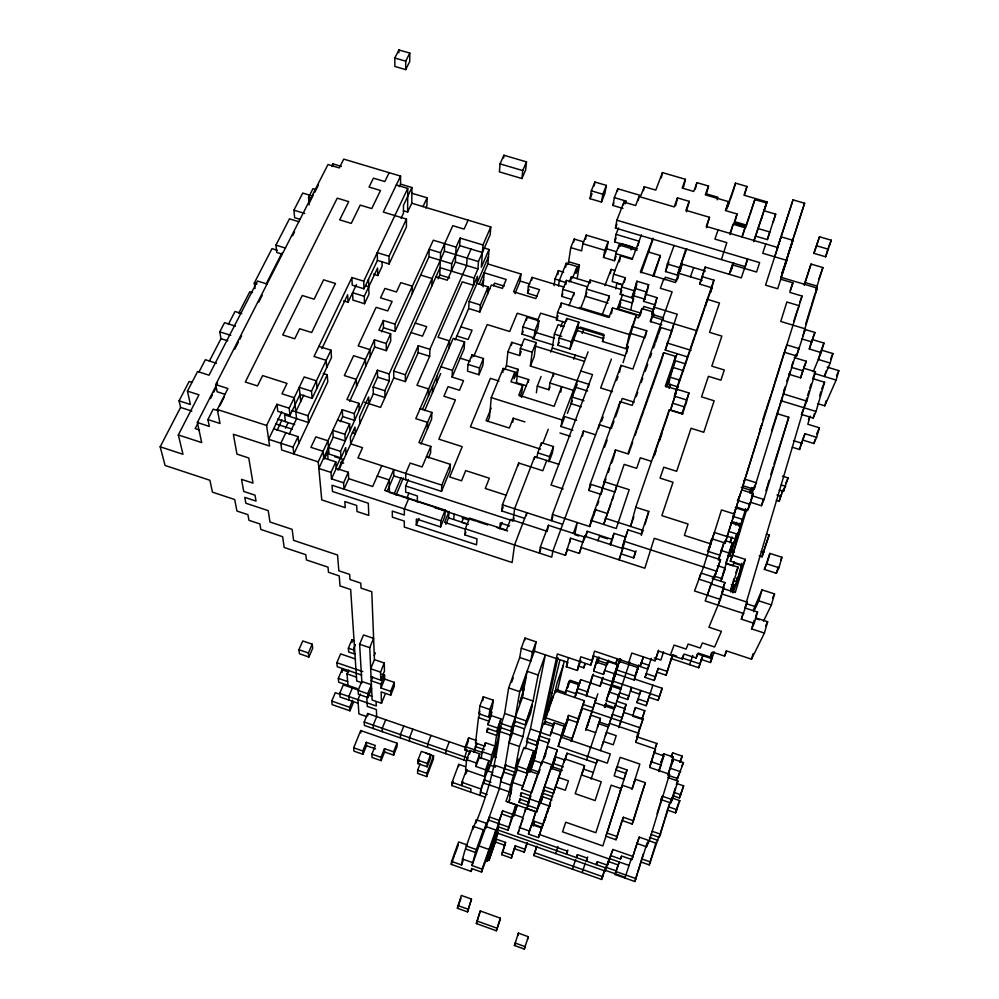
<?xml version="1.0" encoding="UTF-8"?>
<svg xmlns="http://www.w3.org/2000/svg" width="999" height="999" viewBox="0 0 999 999"><rect width="100%" height="100%" fill="white"/><g stroke="black" fill="none" stroke-linecap="round" stroke-linejoin="round"><path stroke-width="1.5" d="M405.706 69.593L405.731 61.164L409.777 53.084L398.888 49.95L394.817 58.017L394.867 66.458L405.706 69.593L409.727 61.538L409.777 53.084M449.138 347.789L449.463 340.859L437.987 337.287L462.262 281.83L473.526 285.277L474.001 278.022L440.059 267.657L393.693 371.066L393.743 377.934L405.357 381.606L405.382 374.75L418.269 345.691L429.87 349.325L429.67 356.281L416.983 385.277L428.633 388.961L428.446 395.679M225.15 394.355L217.083 391.758L215.722 384.59L327.984 164.523L339.31 167.919L343.756 159.116L400.549 176.086L383.291 212.075L406.456 219.081L406.431 226.935L389.086 263.973L377.435 260.402L377.26 252.672L388.998 256.256L389.086 263.973M408.391 479.57L405.669 485.976L405.644 492.12L417.395 495.954L417.282 501.985M405.694 479.745L405.719 473.426L410.152 463.074L422.115 466.945L430.806 446.416L418.918 442.594L431.843 412.425L420.092 408.678M403.421 210.777L407.629 212.05L407.742 188.424L396.278 184.99M407.629 212.05L411.788 203.222L411.913 187.512L400.562 184.116L400.549 176.086M412.262 293.556L412.337 286.189L400.786 282.63L396.478 291.995L384.915 288.436L380.532 297.839L392.132 301.436L387.749 310.939L376.123 307.317L358.166 345.904L369.942 349.613L370.167 356.705M409.465 741.096L409.503 737.724L412.849 729.145M405.357 381.606L418.156 352.672L418.269 345.691M547.39 531.368L510.514 519.38L506.368 530.119L469.605 518.119L465.309 528.858L464.86 534.877L477.035 538.873L476.498 544.792L416.283 525.024L416.383 518.993L440.571 526.923L444.905 516.296L445.217 510.164L384.702 490.422L393.743 469.542L393.806 475.886L387.075 491.446M411.725 193.207L427.097 197.814L426.935 205.532L425.774 208.029M395.092 331.356L395.042 324.138L383.354 320.504L383.479 327.722L395.092 331.356L428.971 256.793L429.145 249.275L440.571 252.759L439.81 274.95L438.074 278.833M420.079 763.898L417.682 770.154L417.594 773.388L426.748 776.585L433.379 759.178L433.541 755.881L425.699 753.146M417.844 763.573L417.932 760.227L421.353 751.36L430.681 754.595L430.532 757.966L427.147 766.82L417.844 763.573L419.305 759.789M427.385 428.971L427.56 422.402L415.784 418.643L477.447 276.236L476.948 283.429L488.124 286.838L487.562 293.931M431.893 285.876L432.092 278.546L420.679 275.05M430.806 446.416L430.606 452.859L428.446 457.954M431.843 412.425L431.63 419.031L420.954 444.018M432.442 392.644L432.642 385.964M436.575 383.042L436.813 376.323M389.21 373.938L377.422 370.217L377.597 377.16L373.139 387L373.339 393.806L384.99 397.515L384.877 390.734L389.298 380.869L389.21 373.938L444.393 251.199L444.667 243.669M427.584 747.389L427.722 744.043L431.031 735.426M426.748 776.585L426.873 773.363L433.541 755.881M427.147 766.82L427.285 763.486L430.681 754.595M393.806 475.886L441.508 491.383L441.795 485.127L450.387 464.348L426.473 456.643M451.348 271.104L451.685 263.724L459.727 245.629L460.114 238.074L482.942 244.98L481.331 267.245L489.035 249.463L483.479 247.777M440.571 526.923L440.846 520.841L445.217 510.164M435.989 276.735L447.315 280.207L455.369 262.063L456.081 247.128L460.114 238.074M506.443 495.317L485.277 488.461L489.36 478.221L465.709 470.591L461.55 480.794L449.712 476.973L462.225 446.653L438.861 439.173L455.419 399.912L443.918 396.266L448.027 386.65L459.49 390.272L463.524 380.681L452.097 377.085L452.435 370.354L464.572 341.945L453.196 338.399L422.402 409.677M450.387 464.348L450.049 470.704L441.508 491.383M445.904 524.375L448.563 517.844L448.888 511.838L438.274 508.379M453.783 518.968L454.083 514.223M464.572 341.945L464.16 348.801L452.097 377.085M455.144 339.972L468.693 308.529L469.13 301.498L488.474 256.755M467.982 364.41L467.544 371.166L478.958 374.75L482.904 365.284L483.454 358.504L471.99 354.92L467.982 364.41L479.483 368.007L478.958 374.75M471.803 357.642L471.99 354.92M474.001 278.022L477.947 268.943L478.459 261.563L490.197 234.578L490.784 226.985L411.788 203.222M445.754 753.696L445.991 750.374L449.263 741.733M468.693 308.529L479.857 311.975L480.382 304.97L488.124 286.838M483.066 286.813L484.115 272.752L506.206 279.483L502.46 288.386L491.371 284.99L479.857 311.975M479.195 284.153L487.912 263.961L489.035 249.463M500.049 163.886L499.4 171.865L521.94 178.534L525.674 169.867L526.498 161.888L503.883 155.232L500.049 163.886L522.739 170.579L521.94 178.534M503.658 157.904L503.883 155.232M485.402 797.264L451.81 785.526L452.085 782.279L458.766 764.36L465.472 766.683M521.99 345.492L511.8 342.332L507.879 351.898L506.443 365.671L517.969 369.28L514.098 378.846L514.872 372.078L503.221 368.431L491.271 397.627L489.46 417.357L487.762 421.541M458.553 766.57L458.766 764.36M472.14 868.655L471.153 871.44L451.261 864.347L451.56 861.388L458.616 841.932L467.145 844.954M502.809 372.515L503.221 368.431M463.986 760.027L467.008 749.5M470.317 751.872L465.01 750.037L465.359 746.628L468.631 737.849L476.61 740.596M466.62 769.417L461.863 782.317L461.526 785.576L462.949 781.717M468.381 740.134L468.631 737.849M466.645 759.665L465.559 769.929L484.64 776.56L487.924 767.494L488.898 760.676L479.27 757.342L479.707 753.858L470.029 750.511L466.645 759.665L476.348 763.036L475.924 766.47L485.576 769.829L484.64 776.56M511.5 345.117L511.8 342.332M514.947 293.694L520.204 281.069L520.979 274.013L487.912 263.961M469.642 754.008L470.029 750.511M517.969 369.28L516.408 382.642L526.386 385.764M507.879 351.898L519.567 355.532L520.379 348.526L524.288 338.886L536.038 342.532L534.215 356.506L530.394 366.071L588.886 384.303L588.374 386.988M522.04 334.203L522.889 326.898L526.873 317.133L538.886 320.829L537.924 328.159L534.003 337.899L522.04 334.203L523.176 331.431M524.6 518.356L501.698 510.926L502.41 504.77L518.706 463.024L542.819 470.741L546.74 460.452M537.225 296.216L527.559 293.256L528.371 286.251L532.042 277.372L563.96 287.075M512.812 422.09L513.261 418.219L524.9 421.903M474.425 752.122L476.498 742.644M479.957 713.673L478.496 717.594L475.512 742.969L484.965 746.241M478.933 713.81L479.845 706.081L483.304 696.79L493.306 700.199L492.245 707.966L488.848 717.195L478.933 713.81L479.92 711.176M451.56 861.388L461.55 864.947C463.474 851.598 469.193 839.135 473.289 826.298L483.404 829.857L482.917 833.041L486.376 823.338L476.361 819.804L473.364 828.121M526.523 320.067L526.873 317.133M470.591 792.095L470.979 788.873L452.085 782.279M531.705 280.195L532.042 277.372M457.392 908.266L461.326 895.429L471.491 899.075L467.532 911.912L457.392 908.266L460.964 898.238M482.829 700.711L483.304 696.79M514.872 372.078L510.951 381.755L522.652 385.427L521.828 392.145L520.167 396.316M528.321 382.242L528.658 379.595L517.182 375.999M530.394 366.071L532.167 352.185L536.038 342.532M534.003 337.899L534.94 330.607L538.886 320.829M518.381 465.571L518.706 463.024M481.243 758.603L482.142 751.748L485.439 742.756L494.967 746.041L491.695 755.044L490.209 765.222M405.669 485.976L513.024 520.891L514.61 508.728L534.715 456.605L558.791 464.298M472.864 829.495L473.289 826.298M485.127 745.079L485.439 742.756M487.899 771.603L493.419 756.343L496.553 735.389L486.863 732.055L487.35 728.408L497.102 731.755L500.986 718.918L491.208 715.571L491.72 711.788L487.849 724.712L497.652 728.084L497.102 731.755M488.848 717.195L489.872 709.515L493.306 700.199M475.924 823.026L476.361 819.804M480.007 795.379L480.881 788.948L487.45 770.841L492.869 772.726M536.376 392.769L537.3 386.113L541.083 376.498M471.153 871.44L471.565 868.506L481.593 872.077L499.088 824.05M481.593 872.077L482.067 869.13L471.978 865.546L476.361 849.562L483.404 829.857M487.212 794.555L480.444 792.182L484.178 779.869L490.971 782.242M554.083 285.664L555.019 278.983L558.391 270.617L563.648 272.203M557.817 274.638L558.391 270.617M467.532 911.912L471.491 899.075M558.503 286.064L559.303 280.544L566.246 263.249L577.097 266.533L575.998 273.489L579.383 264.935L568.631 261.701L570.766 247.602L574.2 239.061L583.703 241.908M534.34 459.165L534.715 456.605M526.398 515.746L526.848 512.687L514.547 544.967L512.15 562.524L404.295 527.06L404.308 521.091L392.37 517.17L392.295 511.101L404.32 515.047L404.345 508.903L408.828 498.301M550.724 352.06L552.322 348.027L554.37 334.116L558.104 324.675L563.911 326.461M565.334 322.527L556.48 319.817L557.554 312.512L561.363 302.959L608.928 317.482L612.549 307.904L636.388 315.16L626.136 348.763L602.472 341.483L603.858 334.365L580.119 327.073M536.938 457.917L537.699 452.834L541.57 442.757L553.446 446.528L552.397 452.897L549.113 461.526M565.634 267.432L566.246 263.249M571.578 299.413L561.788 296.441L562.849 289.373L566.421 280.407L587.487 286.8M560.701 307.355L561.363 302.959M476.411 821.653C488.061 792.569 496.178 762.612 499.775 731.48L501.311 727.247M537.3 386.113L548.926 389.76L549.937 383.029L553.721 373.351L553.309 376.049M541.196 445.317L541.57 442.757M565.784 284.665L566.421 280.407M557.991 345.317L559.103 338.062L566.808 318.469L578.858 322.165L577.609 329.483L570.029 349.038L557.991 345.317L559.09 342.52M573.763 241.908L574.2 239.061M519.468 746.49L509.015 742.881L512.524 733.104L519.742 691.67L534.365 651.173L536.088 641.82L524.987 638.099L521.291 648.201L519.742 657.504L508.641 687.899L504.62 713.498L500.387 727.497L511.026 731.143L514.597 721.216L525.224 724.849L532.23 705.132L530.631 713.261L524.45 728.845L522.952 736.675L519.468 746.49L515.284 768.593L505.207 765.109M486.376 823.338L485.889 826.535L495.866 830.044L494.767 836.288M570.654 281.069L571.303 276.885L590.584 282.717M566.346 321.403L566.808 318.469M485.876 828.321L489.31 816.92L499.263 820.416L495.429 841.982L488.861 860.651L498.289 832.367M573.651 295.617L574.1 292.794L562.849 289.373M577.185 278.659L579.383 264.935M616.096 256.418L614.435 260.727L603.496 257.442L606.83 248.838L608.141 241.671L586.226 235.115L582.804 243.706L581.655 250.874L570.766 247.602M590.047 198.689L591.308 190.834L594.867 182.018L606.343 185.389L604.982 193.269L601.473 202.073L590.047 198.689L592.07 193.669M548.776 461.688L549.6 456.63L553.446 446.528M585.526 239.435L586.226 235.115M594.23 185.964L594.867 182.018M560.801 392.07L561.675 386.7L554.108 406.318L518.743 395.204L522.652 385.427M570.029 349.038L571.228 341.808L578.858 322.165M476.348 923.551L480.269 910.963L500.337 918.168L499.762 920.816L496.353 930.768L476.348 923.551L480.269 910.963M487.987 855.531L489.011 849.475L478.971 845.916M506.043 764.597L501.198 778.171L499.463 788.436L471.978 865.546M524.587 640.471L524.987 638.099M584.44 536.962L548.439 525.287L540.334 547.09L539.323 553.071L540.846 548.988M572.864 430.269L561.051 426.536L562.15 419.98L588.099 351.848M621.366 289.523L590.122 280.07L586.6 289.111L585.377 296.228L607.991 303.109M601.473 202.073L602.822 194.231L606.343 185.389M490.359 851.885L490.871 848.9M498.139 826.76L507.992 830.219L514.597 811.288L515.921 804.794L505.993 801.335L509.34 791.882L510.601 785.114L500.611 781.63L503.996 772.165L510.339 735.114L515.409 721.016M511.026 731.143L511.713 727.135L522.415 697.377L527.097 671.291L538.149 675.024L533.041 700.998L525.224 724.849M589.635 282.929L590.122 280.07M547.652 529.857L548.439 525.287M493.706 842.394L494.23 839.36M595.579 434.802L583.503 430.994L552.459 514.497L551.373 520.641L552.859 516.645M577.135 380.644L575.948 387.375L587.612 391.021M495.317 833.191L502.647 810.851L512.587 814.335L507.992 830.219M603.496 257.442L604.782 250.299L608.141 241.671M622.964 208.429L612.924 205.457L614.348 197.627L617.832 188.774L640.883 195.567L644.28 186.726L655.794 190.11L662.437 172.59L685.401 179.296L683.528 187.175M536.088 641.82L532.43 651.947L530.744 661.201L519.742 657.504M617.357 191.396L617.832 188.774M708.94 548.913L710.826 543.906L684.39 535.402L688.074 524.038L661.862 515.634L673.014 482.255L660.077 478.146L663.786 467.22L676.673 471.303L691.046 428.296L703.783 432.28L714.148 400.786L701.548 396.878L708.416 376.323L720.928 380.169L724.287 369.98L711.812 366.158L721.865 336.089L709.54 332.342L719.492 303.009L707.317 299.338L705.169 306.805L711.738 287.712L699.75 284.116L705.144 267.083L741.308 277.897L747.614 259.041L745.229 266.671L615.421 228.022L616.883 220.205L623.938 202.085L635.626 205.544L639.073 196.553L674.175 206.893L677.497 197.902L689.21 201.348L686.338 211.776M637.449 248.714L614.61 241.883L616.033 234.353L618.506 227.972M517.357 769.155L512.662 782.479L508.941 802.135L509.852 799.537M510.601 785.114L518.656 759.065L515.284 768.593M610.314 273.601L611.113 269.393L615.234 270.642M623.438 204.72L623.938 202.085M517.295 766.183L516.62 769.68L526.51 773.101L533.803 750.886L523.901 747.489L517.295 766.183L527.247 769.63L526.51 773.101M614.435 260.727L615.809 253.609L619.13 244.955L637.037 250.312M625.399 203.646L625.898 201.036L614.348 197.627M618.581 247.827L619.13 244.955M608.541 300.274L609.365 296.029L586.6 289.111M641.445 234.802L632.192 259.328L620.604 255.856L613.598 274.176L612.175 281.556L622.302 284.628M582.492 436.238L583.503 430.994M514.585 848.75L524.188 852.147L524.887 849.212L515.222 845.803L511.363 858.091L501.748 854.694L505.581 842.407L495.954 839.01M619.43 261.813L620.604 255.856M501.748 854.694L505.581 842.407M615.734 288.861L616.845 283.254L622.427 284.94M611.388 313.748L612.549 307.904M538.149 675.024L545.354 654.869L530.432 729.008L526.448 741.845L536.276 745.217L539.485 736.026L549.288 739.385L543.643 759.128M540.334 547.09L565.397 555.282L570.616 538.211L583.241 542.307M638.274 200.499L639.073 196.553M569.692 542.769L570.616 538.211M636.813 284.628L631.892 297.827L620.267 294.305L621.753 286.975L625.249 277.697L613.598 274.176M624.35 282.118L625.249 277.697M631.356 249.65L631.942 246.815L621.041 243.556L619.942 246.416M643.468 190.659L644.28 186.726M527.347 805.169L519.118 802.297L519.792 799.088L529.445 802.459M530.169 799.237L520.454 795.853L521.141 792.582L530.906 795.978L527.672 805.319L537.474 808.74L543.868 790.072L553.646 793.468L555.407 786.812L565.309 790.246L568.456 780.856L558.578 777.447L557.679 780.843M521.828 789.26L528.321 770.679L538.086 774.063L531.643 792.682L521.828 789.26L537.924 743.206M598.463 428.621L599.3 424.675L611.351 428.471L613.96 421.266M638.086 245.717L639.035 241.209L616.033 234.353M601.198 494.43L588.873 490.484L590.234 484.128L620.154 401.623L632.242 405.407L672.115 291.833L660.364 288.286L663.736 279.008M530.806 764.909L529.358 771.69L535.639 753.671M511.363 858.091L515.222 845.803M631.892 297.827L636.937 281.219L648.638 284.752L647.302 290.609M533.241 759.24L531.056 769.355L539.148 772.152M536.276 745.217L543.493 723.201L553.334 726.56L554.208 722.839L564.123 726.223L561.338 737.2L610.289 753.958L607.292 763.174L558.216 746.328L564.123 726.223M496.353 930.768L500.337 918.168M630.706 310.027L636.937 281.219M567.844 850.037L566.495 854.133L567.457 851.136L517.857 833.69L525.849 808.266L535.801 811.75L531.93 824.937M530.169 771.915L534.165 760.451L557.367 653.958L590.734 665.147L593.693 656.468M566.608 549.263L579.27 553.396L584.59 536.163L622.914 548.601L619.055 559.84L624.1 543.856M661.288 177.859L662.437 172.59M619.555 372.252L621.053 365.397L632.879 369.056L646.74 330.806L632.155 326.348M557.879 657.704L544.318 719.455L550.711 701.186L549.862 705.007M583.516 541.083L584.59 536.163M623.076 362.662L628.109 346.191L626.573 353.122M626.136 348.763L629.283 334.49L636.388 315.16M544.492 723.938L559.815 660.401M586.376 534.977L587.187 531.306L612.424 539.485L613.985 533.329L625.337 537M525.124 811.513L525.849 808.266M653.246 238.674L641.196 272.839M548.451 711.263L549.013 708.778M552.459 514.497L589.71 526.548L591.096 520.379L605.968 478.821M542.082 761.363L541.283 764.834L547.614 746.54L557.317 749.874L544.692 786.75L554.52 790.159L560.826 771.578L551.048 768.206L551.898 764.747L542.082 761.363L529.133 798.775L526.948 808.541L528.783 803.221M552.147 699.799L553.009 695.991L546.678 714.073M618.631 408.379L620.154 401.623M554.695 693.418L557.03 683.116L563.286 665.259M640.634 314.235L641.92 308.554L653.521 312.088M645.204 294.068L656.967 297.627L655.232 304.907L643.556 301.361L648.638 284.752M643.056 309.265L643.693 306.443L653.746 309.503M556.056 692.17L556.63 689.66L566.171 692.894M601.485 493.169L604.108 481.668L615.484 449.937L627.884 453.858L663.623 352.709L675.649 356.393L673.751 363.411L677.135 353.708M557.38 690.958L564.21 661.238M648.9 252.135L660.376 255.569L653.933 275.824M614.248 455.207L615.484 449.937M530.432 729.008L550.149 735.751L554.208 722.839M580.756 660.489L577.31 670.491L566.333 666.795L568.468 657.679M675.636 205.794L677.497 197.902M645.416 336.413L646.74 330.806M544.38 820.554L544.93 818.443L538.436 837.574L528.483 834.078L535.801 811.75M663.573 317.844L651.835 314.273L656.967 297.627M653.184 313.499L650.873 321.815M651.385 461.301L640.309 457.792L636.638 468.344L624.163 464.385L603.658 524.438L607.017 514.935M654.17 314.148L653.496 316.958L663.498 320.005M686.75 248.776L677.322 275.1L665.521 271.553L667.344 263.998L674.075 245.492M532.742 824.437L533.491 821.315L532.105 825.361M564.947 694.155L568.98 681.38L578.696 684.665L576.061 694.867M541.87 827.247L533.678 824.387L534.428 821.328L542.657 824.212M507.492 801.747L536.7 811.95L539.06 802.234L551.898 764.747M567.407 687.824L568.98 681.38M615.396 490.796L616.645 485.676M540.684 799.387L539.11 805.831L544.692 786.75M550.249 806.33L540.696 802.996L542.37 797.214M695.292 189.211L696.927 182.655L708.466 186.026L706.43 193.881L717.919 197.24L717.22 199.812M552.472 765.883L553.334 762.462M565.809 757.841L565.184 760.127L555.569 756.817L553.858 763.623L563.361 766.895M557.317 749.874L551.086 768.993M577.31 670.491L580.756 656.78L591.97 660.539L593.456 656.181M677.322 275.1L685.876 249.001M677.26 279.196L678.746 273.289L702.172 280.319M680.157 271.528L682.042 264.123L705.381 271.104M571.603 740.971L572.24 738.623L562.624 735.326L568.493 715.409L578.246 718.731L577.247 722.414L567.544 719.105L558.216 746.328M566.608 722.764L568.493 715.409M605.294 868.543L601.585 879.47L533.816 855.544L536.376 847.277M538.436 837.574L564.872 758.89L584.54 765.646L583.491 769.093L593.294 772.477M574.65 697.439L578.696 684.665M662.175 358.341L663.623 352.709M687.562 356.918L665.234 350.062L677.222 314.223L653.558 307.043M574.974 697.414L580.731 679.67L600.074 686.176L603.034 677.347M578.209 665.933L583.816 667.819L584.865 663.786M672.364 329.47L673.863 323.738M514.423 945.479L515.084 943.019L525.024 946.602L524.313 949.05L514.423 945.479L518.406 933.128L528.321 936.7L527.584 939.185M689.21 201.348L685.926 210.352L709.49 217.295L706.48 227.697M564.26 761.201L564.872 758.89M517.732 935.638L518.406 933.128M566.108 756.693L567.045 753.209L596.328 763.261L597.439 759.789L591.121 779.083M590.734 665.147L594.505 651.136L647.714 669.055L649.025 665.322L641.146 662.687M620.704 553.733L633.678 557.954L635.439 551.773L622.365 547.539L624.063 541.246L627.984 529.832L641.121 534.065L648.788 511.438L635.751 507.267L669.268 409.865L681.905 413.798L688.973 392.982L676.423 389.098L674.437 396.166L686.887 400.037L688.973 392.982M627.984 529.832L622.365 547.539M666.058 387.063L675.237 360.676L685.601 363.861M635.751 507.267L630.544 526.398L633.853 516.795M670.192 384.453L669.143 388.299L670.504 384.365M576.71 692.344L595.991 698.863L594.892 702.609L614.123 709.115L615.322 705.394L625.012 708.678L623.763 712.374L643.081 718.918L640.234 727.859L582.305 708.216L572.24 738.623M577.247 722.414L584.353 700.724L555.269 690.871L545.854 717.806L565.384 724.462M593.394 674.1L586.338 695.604L592.557 675.099L612.137 681.68L617.569 664.735L607.679 661.425L603.496 674.425L593.643 671.116L597.015 658.903M703.046 274.7L705.144 267.083M593.643 671.116L597.802 658.116M597.502 663.174L599.2 657.692M667.332 416.833L669.268 409.865M708.466 186.026L705.306 194.842L728.533 201.636L726.348 209.428L735.514 183.142L746.977 186.476L744.705 194.243M670.554 410.002L675.973 392.957L670.554 410.002L682.829 413.823M733.316 190.921L735.514 183.142M710.464 292.183L713.91 280.17L701.835 276.548M645.092 524.25L648.788 511.438M721.415 259.578L726.822 242.632L714.909 239.098L718.119 229.907M778.945 567.744L781.967 557.292L769.929 553.421L764.347 569.393L776.348 573.264L778.945 567.744L766.87 563.848L764.347 569.393M802.359 439.935L813.873 443.506L816.62 437.362L819.38 427.809L807.829 424.238L810.201 416.108M763.523 621.128L771.39 604.932L774.55 593.918L762.037 589.86L753.221 610.364M817.669 403.646L824.774 405.831L836.113 380.07L838.823 370.641L827.172 367.108M628.746 662.574L631.805 653.046L655.069 660.789L658.541 651.086L682.217 658.953L684.165 654.045L696.116 658.016L698.176 653.059L710.239 657.055L712.412 652.06L724.587 656.093L726.885 651.048L751.498 659.178L764.397 633.066L767.644 621.753L756.318 618.044M587.887 724.013L586.85 727.597L589.31 720.242M589.81 718.768L595.991 698.863M731.268 230.732L733.154 224.251L745.017 227.747L742.682 235.514M728.533 201.636L725.424 210.552L737.1 213.986L734.852 221.716L746.478 225.137M751.498 659.178L753.084 653.671M776.348 573.264L778.059 567.32M813.873 443.506L815.047 439.435M824.774 405.831L826.298 400.537M600.074 686.176L602.684 677.871M603.496 674.425L604.657 670.416L614.585 673.738M607.679 661.425L606.505 665.471L596.678 662.175M753.733 611.775L758.828 600.836L762.037 589.86M825.998 371.128L824.425 376.511L830.157 363.062L832.929 353.571L821.141 350.012L818.331 359.465L830.157 363.062M764.397 633.066L751.61 628.87L754.083 620.404M801.26 414.348L813.186 418.032L814.41 413.848M819.692 395.791L820.891 391.67M751.61 628.87L754.208 623.388L757.517 612.037L744.705 607.867L747.252 602.21L721.515 593.831M813.186 418.032L816.033 411.476L824.562 382.23L812.662 378.596L815.484 371.803L803.521 368.156L806.305 361.251L794.28 357.592M792.357 447.252L799.55 449.488L801.96 441.296M766.87 563.848L769.929 553.421M799.55 449.488L805.032 433.766L816.62 437.362M754.208 623.388L741.345 619.18L747.252 602.21M801.81 413.037L806.805 401.111L815.484 371.803M821.178 352.597L823.988 343.094L812.137 339.51L809.29 348.988L821.178 352.597L813.311 371.616M759.19 555.906L762.025 556.818L764.135 549.687M764.547 548.251L769.155 535.002L766.32 534.103M762.025 556.818L769.155 535.002M776.31 500.412L779.12 501.298L781.168 494.38M779.12 501.298L783.316 489.423M779.183 490.047L783.441 491.396L785.089 485.814M783.441 491.396L788.111 477.947L782.417 476.161M741.345 619.18L743.031 613.523M746.365 602.247L806.917 397.977M807.741 395.204L808.978 391.034M809.802 388.249L811.026 384.116M555.706 853.621L557.954 846.565M616.883 220.205L759.64 262.612L756.543 272.028L732.429 264.847L730.144 272.452L733.316 263.124M672.652 795.629L679.432 797.964L683.641 785.863L676.847 783.528M667.344 810.039L675.561 812.874L678.271 803.82M679.432 797.964L683.641 785.863M675.561 812.874L679.819 800.674L671.578 797.839M724.587 656.093L726.223 650.636M650.811 834.365L659.24 837.299L671.191 799.525M669.18 775.661L677.534 778.521L679.095 773.313M731.256 584.44L735.177 585.714L738.948 574.887M739.36 573.551L741.758 565.584L733.928 563.061M608.104 727.622L609.427 723.326L638.711 733.266L635.814 742.357L655.469 749.05L649.737 767.457L669.555 774.237L668.019 777.634L677.896 781.018L672.29 799.662L662.349 796.253L660.863 799.525L670.729 802.921L673.538 793.618M673.938 792.294L675.137 788.336M677.534 778.521L683.453 762.599L673.626 759.252L670.566 766.096M745.266 559.34L742.794 565.172L730.306 561.138L732.692 555.294L745.266 559.34L735.289 592.482L722.577 588.349L724.949 582.579L712.175 578.433M750.424 502.222L761.425 505.719L762.999 500.462M765.921 490.759L767.269 486.288M767.719 484.802L769.055 480.369M770.828 474.463L773.039 467.12M773.925 464.185L788.76 417.245L776.623 413.499M761.425 505.719L764.01 499.525L788.76 417.245M788.636 374.175L800.611 377.834L803.109 369.53M800.611 377.834L806.305 361.251M809.29 348.988L814.947 332.48L804.532 329.333M753.608 241.608L766.52 202.972L754.857 199.575L749.999 214.748M710.239 657.055L711.475 653.009M730.906 588.861L732.242 584.415M732.692 582.929L734.028 578.521M730.619 591.908L738.099 567.195L726.261 563.374M679.745 762.324L682.155 756.081L672.727 752.871L671.253 756.218M640.921 861.975L649.25 864.884L654.495 847.564M654.894 846.24L656.093 842.269M680.381 761.937L682.155 756.081M651.261 658.391L645.029 677.372L654.22 680.456L656.867 672.115L666.046 675.174L671.278 658.616L698.751 667.744L701.273 659.49L710.439 662.524L712.512 655.669M649.25 864.884L658.978 836.313M710.439 662.524L714.16 651.872M732.879 589.909L734.078 585.951M732.267 592.519L735.027 584.515M659.24 837.299L664.485 819.929M664.884 818.593L669.268 804.058M676.373 780.531L677.147 777.946M733.041 592.807L737.075 581.768L741.171 565.871M736.775 580.394L737.574 577.734M581.78 774.749L582.467 772.502M586.55 759.902L590.659 747.24M593.231 655.868L615.884 663.448L617.307 658.753M670.366 655.019L674.113 645.092L686.126 649.075L688.124 644.03L700.262 648.039L702.372 642.944L714.61 646.99L721.415 631.343L708.903 627.222L720.429 599.437L723.913 588.049L710.988 583.841M747.951 509.303L749.999 502.597M742.931 485.751L754.07 489.26L756.093 482.654M779.257 406.793L771.528 430.931M779.695 405.369L782.304 396.815M782.741 395.392L785.326 386.9L783.728 390.984M788.76 375.661L790.034 371.478M791.745 365.909L793.006 361.75M614.972 874.5L619.23 861.987L614.972 874.5L634.865 881.505L637.387 873.251M637.812 871.877L643.219 854.12M736.325 507.08L747.539 510.651L750.087 504.358L753.371 493.568L742.107 490.01M754.07 489.26L795.728 354.745M818.855 278.971L822.914 267.582L811.051 264.073L804.207 284.69M825.624 256.78L831.255 240.21L819.505 236.763L813.923 253.334L825.624 256.78L828.383 247.752M634.865 881.505L647.115 842.994M668.194 773.888L673.314 757.067L663.648 753.77L662.674 756.056M805.681 324.076L811.088 306.343M811.5 304.982L814.385 295.542M815.833 289.835L822.914 267.582M636.463 843.293L646.453 846.777L648.114 841.32M657.03 813.723L659.49 805.631M659.902 804.295L662.349 796.253M667.794 775.187L673.626 759.252M774.912 382.28L784.227 352.21L796.565 355.956L799.15 347.477M803.858 332.043L817.244 288.112L781.131 277.36L792.956 240.322L781.118 236.838L778.558 244.48M646.453 846.777L649.325 840.659L669.555 774.237M734.265 561.8L733.029 565.846L726.373 563.686M796.565 355.956L805.431 328.908L780.743 321.466L786.862 302.023L799.113 305.694L796.79 311.875M597.477 727.284L598.588 723.676L608.254 726.96M598.601 724.387L600.436 718.393L590.859 715.147L585.739 730.394M604.42 706.88L605.157 704.457L614.647 707.667L615.834 703.983L606.293 700.761L617.569 664.735M604.695 706.693L605.431 704.283M608.054 695.754L609.19 692.02L618.706 695.229L617.519 698.938M613.898 676.698L612.699 680.594L619.767 659.053M720.803 581.131L732.542 542.932L725.199 540.584M721.003 581.381L725.311 568.219L717.344 565.634M732.517 556.755L729.682 555.831L736.825 534.015L728.346 531.293M738.81 526.073L739.672 523.276M729.682 555.831L736.825 534.015M749.987 492.582L750.836 489.81M732.604 516.246L742.682 519.455L735.414 541.658L745.529 509.515M744.642 511.538L745.516 508.691M750.261 493.181L751.972 487.587M750.973 492.382L752.272 488.149M730.306 561.138L740.147 528.971L737.749 534.915M751.136 493.069L752.484 488.636M732.692 555.294L746.628 509.702M671.39 757.267L672.727 752.871M718.056 605.157L721.091 595.242M721.952 592.419L724.949 582.579M751.947 494.255L754.357 486.363M698.751 667.744L702.871 655.706L701.273 659.49M605.232 706.293L605.943 703.97M610.352 689.647L609.228 693.294L615.484 674.2M616.133 670.841L614.947 674.687L619.954 659.352M614.298 677.484L612.025 684.877L621.216 687.961M617.807 666.096L615.459 673.726L634.153 679.994L635.426 676.236L616.62 669.929M610.352 690.958L611.438 687.399M618.668 663.973L620.242 658.841M692.819 655.419L689.572 664.697M631.306 858.616L624.912 878.009M662.062 758.915L660.863 762.786L663.823 755.906L654.02 752.559L656.855 743.481L636.475 736.663M662.849 756.343L663.648 753.77M658.716 771.091L659.527 768.468M597.152 861.875L596.278 864.622L597.414 861.675L607.442 865.196L610.489 855.519L620.491 859.04L621.778 856.056L631.868 859.59L634.427 851.273M634.865 849.874L639.223 837.137L649.325 840.659M658.978 771.628L663.823 755.906M631.868 859.59L639.223 837.137M729.907 542.732L731.131 538.736M730.431 542.307L732.08 536.962M735.764 524.987L736.575 522.34M696.116 658.016L697.352 653.995M725.848 562.999L727.197 558.628M730.306 548.501L727.634 557.18L729.407 553.121L720.579 550.274M707.454 595.204L710.539 585.264M718.818 558.591L721.403 550.262M721.827 548.876L723.538 543.369M718.431 560.164L724.637 541.408M743.88 613.598L705.182 600.948L715.234 573.389M737.737 500.724L739.01 496.64M762.786 419.88L765.971 409.602M804.395 285.065L811.051 264.073M813.923 253.334L819.505 236.763M701.248 573.139L714.497 577.434L720.516 559.702L654.27 538.311L644.83 568.231L580.606 547.315M708.915 548.751L712.037 538.811L725.149 543.031L728.209 533.141M728.646 531.73L732.117 520.529M732.979 517.744L738.548 499.75M738.973 498.376L741.096 491.52M742.781 486.063L745.304 477.909M745.729 476.548L752.384 455.057M752.796 453.721L758.129 436.513M758.94 433.878L762.187 423.401L759.577 430.219M771.315 393.906L766.495 408.229M771.765 392.445L774.462 383.728M793.768 321.403L796.328 313.124M714.497 577.434L720.516 559.702M725.149 543.031L802.085 296.054L789.884 292.407L792.894 282.854L780.743 279.233M682.217 658.953L683.466 654.957M620.491 859.04L621.353 856.28M649.949 765.634L653.621 753.87M633.99 782.667L635.339 779.257L645.342 782.704L633.478 820.791L623.376 817.282L622.077 820.504L632.13 824L637.637 806.28M638.061 804.932L640.584 796.827M641.008 795.479L645.342 782.704M761.675 218.419L762.474 215.859M746.977 186.476L743.98 195.205L767.032 201.923L764.085 210.752L775.674 214.136L773.201 221.79M601.585 879.47L604.57 870.029L624.025 876.885M627.659 699.5L628.883 695.891L619.605 692.769L618.443 696.39L627.659 699.5L631.643 687.412L630.406 691.058L639.622 694.155L640.908 690.521L636.9 702.622L646.153 705.731L648.851 697.265L658.104 700.374L662.162 688.286L634.39 678.983M658.104 700.374L662.162 688.286M666.046 675.174L672.714 654.832L676.648 656.143M497.027 832.954L605.057 871.003L607.217 864.16M605.057 871.003L609.278 858.491L629.195 865.484M607.442 865.196L612.949 849.487L633.229 856.58M635.339 779.257L632.379 788.686L622.365 785.239L605.918 836.238L616.008 839.759L621.64 821.877M631.88 789.36L639.847 764.073L620.129 757.317L614.16 775.836L624.075 779.245M616.008 839.759L623.376 817.282M700.774 573.438L698.975 579.17L712.112 583.453M707.929 550.686L709.265 546.453M711.475 539.448L709.702 545.042L714.41 532.492L727.622 536.725M784.377 265.871L781.867 273.714L786.762 260.389L762.724 253.259L765.771 243.981M784.802 264.56L787.287 256.768M787.699 255.469L790.172 247.74M790.584 246.441L793.456 237.475M793.93 235.989L804.595 203.247L793.031 199.875L777.284 248.164M780.656 278.184L781.505 275.524M781.93 274.201L784.465 266.271M784.877 264.96L804.595 203.247M786.762 260.389L777.709 288.761L765.546 285.14L793.031 199.875M642.07 718.543L644.755 710.714L635.426 707.567L634.165 711.126M642.007 719.317L644.755 710.714M646.153 705.731L652.884 685.177M654.22 680.456L658.241 668.393L667.469 671.465M663.536 651.785L660.888 660.064L654.333 657.879M636.725 737.037L638.611 731.156M623.638 779.982L627.035 769.942L617.157 766.558L615.921 769.992L625.736 773.363M635.726 742.032L638.711 733.266M627.035 769.942L602.834 845.941L562.549 831.83L565.746 822.214L595.854 832.729L611.151 785.177L621.091 788.611M655.069 660.789L658.428 650.299M602.322 745.004L603.471 741.445L613.261 744.792L616.233 735.689L606.455 732.354L605.294 735.951M610.027 721.653L612.387 714.335L622.102 717.632L619.63 724.912M624.8 676.86L629.732 661.962M585.352 863.024L582.142 872.602M635.426 707.567L632.654 716.146L640.671 718.868M587.662 857.005L586.338 861.113L587.412 858.153L577.422 854.644L576.411 857.617L577.297 854.882M755.744 236.176L767.344 239.585L769.804 232.005L758.129 228.571M638.561 665.346L635.064 676.073L637.499 668.855M575.611 859.602L572.452 869.18M623.788 711.563L626.111 704.42L616.808 701.273M638.923 665.034L635.864 674.313L638.199 667.694L619.455 661.425M618.781 727.697L623.763 712.374M634.153 679.994L638.199 667.694M622.102 717.632L625.012 708.678M643.081 657.517L640.197 666.395L643.431 656.917M767.344 239.585L775.674 214.136M600.461 750.599L624.7 677.285M584.54 765.646L575.224 793.681L595.117 800.574L601.236 781.767L581.455 774.937M581.593 775.137L583.603 769.367M590.446 748.176L600.436 718.393M606.293 700.761L609.19 692.02M607.867 696.565L615.696 673.264M615.921 672.315L618.269 665.259M524.313 949.05L528.321 936.7M604.532 707.417L605.956 703.171M619.617 662.275L620.516 659.54M604.87 707.454L606.093 703.246M609.802 692.107L612.087 685.189M619.83 661.9L620.729 659.178M753.82 241.458L767.032 201.923M615.884 663.448L617.345 659.04M607.642 663.136L608.616 660.214M597.852 693.793L585.926 729.345L595.604 732.654M775.174 255.182L777.746 247.515L706.268 226.398L709.49 217.295M624.899 707.991L626.111 704.42M597.464 661.363L598.95 656.98M578.246 718.731L584.353 700.724M729.233 274.288L732.429 264.847M741.895 236.925L745.017 227.747M563.948 762.362L567.045 753.209M571.016 741.52L582.305 708.216M586.301 696.44L588.286 690.571M754.857 199.575L745.754 226.436L734.015 222.977L737.1 213.986M542.257 827.035L544.105 821.615M544.555 820.266L546.84 813.523M547.302 812.175L550.486 802.796L547.377 812.686M544.655 820.728L546.016 816.695M633.678 557.954L636.076 550.874M641.321 535.389L642.732 531.218M682.354 414.31L684.839 406.98L672.477 403.134M685.339 405.519L686.825 401.148M731.043 270.667L733.728 262.762M745.616 227.71L749.5 216.221M533.816 855.544L536.962 846.215M524.887 849.212L527.172 842.532M533.066 825.286L534.428 821.328M540.696 802.996L542.919 796.515M524.188 852.147L527.372 842.831M533.678 824.387L534.577 821.765M533.391 826.111L534.278 823.501M653.246 457.754L656.006 449.75M656.468 448.414L659.652 439.135M660.114 437.799L663.736 427.285M664.185 425.974L666.882 418.144M674.437 396.166L677.946 385.951M678.446 384.503L687.849 357.155M688.348 355.731L694.667 337.362M695.154 335.951L704.707 308.179M729.994 234.64L730.893 232.03M654.607 455.119L655.968 451.161M659.577 440.646L661.837 434.103M710.526 292.47L711.912 288.449M583.816 667.819L585.127 663.998M580.731 679.67L577.697 688.523L587.387 691.795M528.483 834.078L531.755 824.5L541.695 827.984M563.536 731.743L567.919 718.943M562.624 735.326L568.294 718.768M536.7 811.95L544.418 789.41M551.585 768.481L555.569 756.817M551.623 769.255L555.594 757.679M517.857 833.69L518.793 830.981M519.742 828.258L521.153 824.187M521.615 822.826L523.014 818.78M538.673 773.513L540.034 769.567M544.63 757.392L545.978 753.521M676.423 389.098L713.91 280.17M729.994 233.416L733.154 224.251M667.245 386.65L669.63 379.782M550.149 735.751L552.872 727.871M549.8 739.073L548.451 742.981L538.698 739.635L540.059 735.739M567.607 687.637L570.142 680.294L579.732 683.528M790.309 247.952L792.956 240.322M512.587 814.335L515.921 804.794M544.68 723.875L545.566 721.315M528.508 771.465L537.15 746.728M520.454 795.853L521.378 793.218M528.708 772.227L536.388 750.224M513.786 816.308L517.22 805.144L513.961 814.485L522.327 817.407M519.118 802.297L520.491 798.376M531.78 766.021L534.89 757.08M566.333 666.795L567.819 662.524M699.75 284.116L702.572 276.036M610.114 544.443L613.985 533.329M675.649 356.393L665.322 386.051L677.484 389.822M727.771 206.868L729.794 201.049M730.306 199.6L732.816 192.37M610.501 545.017L611.937 540.871M675.237 360.676L668.206 383.891L678.458 387.063M527.247 769.63L533.803 750.886M690.446 276.798L693.693 267.607M482.067 869.13L495.866 830.044M499.263 820.416L502.647 810.851M597.839 540.909L599.787 535.389M610.826 504.133L607.492 513.573L594.967 509.54L593.568 515.771L595.966 509.078M612.25 500.112L613.661 496.091M628.558 453.933L629.932 450.025M630.381 448.738L632.667 442.282M635.127 435.314L636.675 430.919M637.2 429.458L640.784 419.28M641.296 417.844L643.843 410.626M644.355 409.178L647.901 399.15M648.401 397.727L650.911 390.621M651.41 389.198L654.907 379.308M655.394 377.909L657.879 370.891M658.366 369.493L661.813 359.74M665.234 350.062L668.618 340.447M669.592 337.724L671.99 330.906L660.189 327.31M525.037 748.963L527.784 741.183M498.526 827.184L486.988 861.438L497.977 830.269M510.764 792.482L511.688 789.847M510.152 795.728L511.076 793.119M645.029 677.372L646.341 673.676L655.569 676.76M636.9 702.622L638.174 699.025L647.477 702.16M682.042 264.123L675.436 282.53L640.371 271.978L652.959 238.224M579.27 553.396L580.769 549.238M584.228 539.56L587.187 531.306M608.329 472.24L609.74 468.294M611.613 463.049L613.948 456.518M677.347 279.358L678.758 275.449M589.71 526.548L593.094 517.12M597.402 505.057L598.826 501.073M636.213 396.528L637.724 392.282M641.246 382.467L642.732 378.284M645.217 371.328L647.689 364.41M650.149 357.542L651.623 353.421M653.583 347.964L655.044 343.868M655.531 342.52L657.954 335.739M658.428 334.39L660.839 327.66M526.298 675.786L521.878 690.259L525.499 680.207M523.938 688.898L519.605 703.071L523.164 693.169M461.55 864.947L463.061 860.751M790.172 290.384L792.894 282.854M651.835 314.273L654.745 306.243M664.335 279.807L665.297 277.185L676.885 280.669M494.443 749.512L497.677 740.596L499.862 726.31L496.553 735.389M565.397 555.282L566.895 551.161M573.339 533.366L577.272 522.527L574.75 534.64L578.846 535.976M588.873 490.484L590.784 485.227M604.495 447.377L607.142 440.072M615.521 416.958L618.106 409.815M620.691 402.697L622.227 398.439L634.19 402.172M653.046 313.411L650.137 321.416L661.8 324.962M493.931 752.946L497.152 744.068L496.103 750.898L493.981 756.767M484.178 781.867L485.114 779.295M497.652 728.084L500.986 718.918M696.927 182.655L693.731 191.446L682.167 188.062L685.401 179.296M665.521 271.553L668.88 262.3M451.261 864.347L454.283 856.031M454.795 854.644L458.291 845.004M485.576 769.829L488.898 760.676M475.924 766.47L479.27 757.342M511.65 682.155L513.236 677.834M487.849 724.712L491.208 715.571M643.556 301.361L646.965 292.083L635.339 288.574M652.759 276.323L660.376 255.569M621.053 365.397L552.847 551.186L551.748 557.142L465.309 528.858M641.92 308.554L638.511 317.869L635.601 316.983M486.863 732.055L488.286 728.171M601.585 421.253L603.146 416.995M616.52 380.532L618.044 376.398M476.348 763.036L479.707 753.858M656.867 672.115L658.241 668.393M465.784 774.013L467.207 770.179M473.763 752.397L477.01 743.581M648.851 697.265L650.187 693.643M451.81 785.526L453.234 781.693M465.01 750.037L468.256 741.283M634.752 293.194L633.778 295.816L645.317 299.313M611.4 359.053L600.649 387.974L612.449 391.645M633.678 299.051L632.23 302.972L620.791 299.488L619.343 306.568L640.659 313.049M639.073 729.682L640.396 726.136M640.846 724.937L643.081 718.918M638.011 733.815L640.234 727.859M799.762 302.272L802.085 296.054M618.356 309.178L620.804 302.672M602.472 341.483L604.02 337.387M620.267 294.305L621.753 290.347M622.752 294.293L617.345 308.654L640.309 315.659M784.777 350.761L786.962 344.955L799.4 348.726M630.856 249.675L631.942 246.815M620.242 790.833L622.365 785.239M602.372 314.385L609.365 296.029M561.051 426.536L564.81 416.645L576.585 420.354M576.985 384.627L572.252 397.065L583.953 400.724M567.407 413.374L572.152 400.899M671.278 658.616L672.714 654.832M828.858 246.491L831.255 240.21M582.205 333.466L583.753 329.445M573.751 359.203L575.312 355.144M513.024 520.891L514.023 518.281M542.794 443.456L548.251 429.295M604.87 285.652L611.113 269.393M814.859 294.305L817.244 288.112M614.61 241.883L616.083 238.074M743.706 481.793L745.229 477.859M615.421 228.022L616.932 224.138M624.912 203.596L625.898 201.036M502.122 522.39L499.612 528.846L500.299 522.964L509.59 525.986M802.584 336.226L805.431 328.908M733.566 514.522L735.551 509.403M501.698 510.926L503.234 506.98M548.926 389.76L549.999 387M580.831 307.904L586.888 292.37M732.617 519.243L734.615 514.11L721.503 509.927L703.558 566.995L694.517 590.983L720.429 599.437M786.737 381.168L788.336 377.06M612.924 205.457L613.923 202.934M560.714 326.723L562.799 321.453M568.993 305.756L574.1 292.794M393.606 751.835L397.015 743.181L360.714 730.556L353.696 747.801L353.958 751.148L362.999 754.307L366.483 745.691L366.296 742.319L375.374 745.491L371.903 754.17L372.065 757.479L381.143 760.651L384.578 751.997L384.49 748.663L393.606 751.835L393.643 755.157L384.578 751.997M403.783 725.998L400.412 734.565L400.424 737.961M393.643 755.157L397.04 746.54L397.015 743.181M556.48 319.817L558.104 315.734M513.261 418.219L509.353 428.047L486.063 420.654L491.183 408.104M521.565 397.402L528.658 379.595M561.788 296.441L562.812 293.881M569.305 281.893L571.303 276.885M381.143 760.651L381.031 757.354L384.49 748.663M572.527 278.059L577.097 266.533M750.124 492.869L752.122 487.849M385.701 719.742L382.28 728.283L382.38 731.705M464.86 534.877L465.921 532.217M812.699 338.099L814.947 332.48M371.591 688.623L367.919 697.564L358.354 694.268L358.104 690.409L361.813 681.443L359.615 644.243L363.511 634.952L373.601 638.373L369.742 647.677L372.103 700.012L381.493 703.246L381.143 691.907L390.721 695.192L390.659 691.345L394.268 682.367L384.665 679.083L384.565 675.137L381.805 674.188M390.721 695.192L394.318 686.263L394.268 682.367M463.349 518.456L461.75 522.415L466.933 524.1M567.494 264.535L568.631 261.701M730.868 547.102L732.542 542.932M750.823 499.912L753.371 493.568M381.493 703.246L385.052 694.442M362.999 754.307L362.787 750.986L366.296 742.319M537.437 321.041L540.621 313.162L557.642 318.394M390.659 691.345L381.019 688.036L384.665 679.083M519.567 355.532L521.228 351.423M723.089 573.701L725.311 568.219M371.054 676.835L380.781 680.169L380.532 672.115L384.253 662.999L374.438 659.652L371.778 591.733L361.039 588.124L360.776 583.116L349.987 579.507L349.65 574.4L338.823 570.779L337.562 555.019L293.594 540.372L292.145 529.37L269.992 522.002L268.207 510.626L245.841 503.221L244.792 497.377L256.031 501.086L255.032 495.179L243.719 491.446L241.521 479.345L252.997 483.129L248.751 457.979L236.95 454.12L233.354 434.24L269.58 446.041L266.621 425.462L276.885 404.27L289.198 408.229L290.035 415.272L277.809 411.326L276.885 404.27M504.77 369.767L506.443 365.671M448.888 511.838L444.605 522.34L465.971 529.333M380.781 680.169L384.465 671.141L384.253 662.999M466.595 760.926L364.41 725.461L364.198 722.015L367.669 713.511L466.233 747.602M381.019 688.036L380.906 684.128L384.565 675.137M610.889 854.52L612.949 849.487M372.814 676.96L371.228 680.806L380.906 684.128M367.919 697.564L367.719 693.731L371.416 684.74L361.813 681.443M655.419 747.002L656.855 743.481M654.02 752.559L655.469 749.05M360.314 693.968L357.954 699.662L358.903 713.898L366.571 716.558M374.438 659.652L370.691 668.756L380.532 672.115M527.559 293.256L529.12 289.473M821.702 348.626L823.988 343.094M340.409 694.455L335.302 692.694L331.768 701.086L332.143 704.632L349.975 710.801L349.687 707.292L352.597 700.262M349.975 710.801L353.434 702.409M374.275 655.494L375.349 652.896M722.002 592.669L723.913 588.049M352.385 687.974L348.826 696.515L349.126 700.149M479.483 368.007L483.454 358.504M416.283 525.024L419.018 518.444M520.979 274.013L513.561 291.783L535.839 298.589L539.497 289.635L528.371 286.251M347.952 685.376L347.028 673.875L348.601 670.117M358.204 703.284L340.06 697.015L339.722 693.368L343.294 684.852L358.878 690.222M735.813 572.639L738.099 567.195M473.788 356.356L487.2 324.563L509.702 331.518L517.245 313.224L538.299 319.705M357.23 688.573L338.686 682.192L338.324 678.383L341.983 669.717L348.614 671.99M355.394 644.617L353.808 648.363L354.083 652.409M361.638 675.062L337.25 666.695L336.875 662.724L340.622 653.895L355.557 659.003M406.655 498.526L408.903 493.231M355.07 654.183L348.676 652.01L348.389 648.176L351.885 639.897L354.445 640.771M740.584 566.096L741.77 563.299M632.13 824L633.478 820.791M493.469 285.702L494.542 283.179L504.158 286.114M830.606 359.028L832.929 353.571M396.054 495.054L403.371 477.972M481.418 284.865L483.591 279.832M394.305 493.518L401.123 477.622M808.453 419.767L809.527 417.257M821.702 388.911L824.562 382.23M424.675 410.651L440.684 373.501M660.014 767.332L661.001 765.059L651.173 761.7M802.896 438.698L805.032 433.766M308.916 656.992L312.712 648.264L312.2 644.193L302.759 640.971L298.926 649.725L299.513 653.771L308.916 656.992L308.391 652.959L312.2 644.193M522.739 170.579L526.498 161.888M482.942 244.98L490.784 226.985M781.58 492.994L782.654 490.509M785.913 483.017L788.111 477.947M381.793 465.671L372.677 486.501L348.688 478.671L348.301 472.277L336.263 468.356L335.789 461.85L323.688 457.917L323.114 451.298L310.951 447.352L315.834 436.863L327.947 440.784L329.021 454.046L340.996 457.929L345.679 447.577L346.079 454.095M471.053 249.063L467.082 258.104L466.645 265.497L429.87 349.325M836.5 375.936L838.823 370.641M468.106 220.167L464.123 229.096L452.784 225.674L440.571 252.759M816.62 434.003L819.38 427.809M671.803 760.476L673.314 757.067M348.688 478.671L344.006 489.148L343.581 482.817L348.301 472.277M393.743 377.934L380.569 407.405L364.498 402.272M339.086 469.592L373.339 393.806M336.351 467.008L340.597 457.642M343.581 482.817L331.506 478.871L336.263 468.356M337.987 470.117L342.794 459.478M344.867 434.265L332.754 430.357L333.254 437.087L345.279 440.971L344.867 434.265L349.588 423.888L337.525 420.005M354.283 413.586L342.257 409.727L342.682 416.558L354.633 420.392L354.283 413.586L358.941 403.359L346.953 399.525L374.45 339.835L386.213 343.519L386.326 350.649L374.637 346.978L374.45 339.835M386.213 343.519L390.634 333.803L378.908 330.132L383.354 320.504M395.042 324.138L433.279 240.21L456.081 247.128M331.506 478.871L330.994 472.415L335.789 461.85M340.996 457.929L340.547 451.373L377.422 370.217M386.326 350.649L390.721 340.959L390.634 333.803M333.254 437.087L318.843 468.456L330.994 472.415M340.334 421.665L342.682 416.558M349.662 401.361L374.637 346.978M381.593 331.83L383.479 327.722M324.438 458.978L327.522 452.247L328.009 458.141M440.846 520.841L332.005 485.227L332.505 491.496L368.306 503.234L368.781 515.384L356.993 511.513L356.668 505.457L344.83 501.56L345.229 507.642L321.765 499.925L318.244 461.875L342.257 409.727M423.002 206.593L427.097 197.814M681.855 766.021L683.453 762.599M364.523 303.708L364.26 296.316L352.597 292.695L352.934 300.112L364.523 303.708L368.968 294.255L368.506 279.27M373.464 274.226L377.772 275.549L382.118 266.283L382.043 261.75M388.998 256.256L406.456 219.081M780.656 560.077L781.967 557.292M323.264 373.489L327.247 374.75L327.784 381.805L293.856 453.946L293.057 447.227L298.052 436.638L273.676 428.746M285.414 421.628L284.565 414.822L308.616 422.577L307.929 415.709L327.247 374.75M364.26 296.316L377.597 268.019L377.772 275.549M401.049 218.331L403.459 213.199L403.471 205.357L411.913 187.512M676.323 784.365L677.896 781.018M755.556 616.196L757.517 612.037M290.035 415.272L300 394.443L312.163 398.339L331.493 357.492L330.981 350.174L318.881 346.366M363.986 288.798L363.723 281.194L351.898 277.535L352.247 285.165L363.986 288.798L377.435 260.402M289.173 434.265L296.578 418.693L294.243 397.727L281.968 393.793L287.013 383.391L262.625 375.599L257.505 385.939L245.317 382.03L337.237 198.152L348.726 201.623L339.685 219.867L351.261 223.389L360.227 205.107L371.74 208.591L380.507 190.509L369.056 187.063L373.426 178.147L384.84 181.568L389.148 172.677M312.163 398.339L311.501 391.221L330.981 350.174M363.723 281.194L407.742 188.424M321.865 348.688L347.664 294.742L348.052 302.235L343.668 300.874M399.35 186.651L400.562 184.116M285.477 428.196L288.012 422.877M285.851 432.692L280.819 443.244L281.706 449.987L318.244 461.875M295.816 411.813L303.783 395.067M348.052 302.235L356.468 284.578M670.729 802.921L672.29 799.662M279.408 425.287L282.005 419.88M277.11 430.357L279.608 425.149M289.198 408.229L304.208 376.948L316.421 380.844L317.045 388.012M351.898 277.535L314.023 356.481L326.161 360.327L326.71 367.595M281.843 411.8L268.606 439.285L293.057 447.227M772.552 598.076L774.55 593.918M678.783 802.771L679.819 800.674M765.646 625.824L767.644 621.753M218.544 410.889L213.199 409.153L207.917 419.555L220.005 423.476L217.307 409.49L227.909 388.511L215.722 384.59M219.743 405.781L224.251 396.853M198.401 422.302L195.192 428.596L199.563 430.032M210.489 398.551L212.375 394.855M213.636 392.382L215.522 388.686M331.656 166.358L332.929 163.861L341.346 166.383M309.166 204.882L308.554 197.278L312.949 188.699L315.672 189.51M266.184 283.866L281.88 253.109M267.208 284.066L257.48 281.031L209.053 375.199L197.615 371.528L187.45 391.108L198.963 394.83L178.334 434.94L201.711 442.594L197.352 422.515L217.545 382.917M234.678 349.313L238.436 341.945M239.673 339.51L241.533 335.851M258.791 301.998L262.238 295.229M292.545 235.801L294.518 231.93M309.453 202.635L313.286 195.105M314.56 192.607L318.369 185.127M238.736 313.224L249.787 291.77L252.447 292.607M255.032 288.549L254.283 283.029L271.99 248.651L277.247 250.274M282.23 254.171L276.773 252.485L275.936 245.13L289.473 218.831L299.001 221.741M300.012 219.305L294.618 217.67L293.918 210.19L302.722 193.057L310.826 195.504M209.39 361.089L220.979 338.673L219.78 331.855L224.525 322.689L235.477 326.161M228.371 324.363L235.027 311.488L241.795 313.611M362.088 682.816L356.718 680.968L350.661 589.497L340.022 585.938L339.223 575.899L328.484 572.302L328.009 567.17L306.443 559.952L305.819 554.707L284.191 547.489L282.642 536.725L260.826 529.458L259.89 523.938L248.938 520.292L247.927 514.672L236.925 511.026L234.703 499.525L212.475 492.157L209.89 480.269L165.097 465.472L160.177 446.79L180.594 407.417L179.071 400.836L189.148 381.468L191.97 382.38M199.051 371.828L205.332 359.715L216.421 363.261M394.817 58.017L405.731 61.164M816.707 245.804L828.496 249.275M591.308 190.834L602.822 194.231M805.306 282.605L817.244 286.151M667.344 263.998L679.22 267.557M606.83 248.838L616.383 251.711M582.804 243.706L604.782 250.299M615.809 253.609L632.379 258.579M801.635 338.836L812.087 342.008M621.753 286.975L633.466 290.522M308.554 197.278L311.288 198.102M459.727 245.629L482.392 252.497M555.019 278.983L560.289 280.582M559.303 280.544L566.121 282.617M444.393 251.199L478.459 261.563M661.975 320.13L696.216 330.544M293.918 210.19L304.77 213.486M520.204 281.069L529.82 284.003M455.369 262.063L477.947 268.943M814.222 373.389L836.113 380.07M428.971 256.793L451.685 263.724M791.32 367.295L803.383 370.966M579.47 307.38L609.565 316.571M667.057 342.982L691.058 350.324M487.15 288.062L489.872 288.898M439.81 274.95L449.625 277.959M630.594 333.379L645.079 337.812M557.554 312.512L629.283 334.49M576.548 327.235L603.958 335.652M576.985 330.469L603.221 338.536M784.015 394.106L806.805 401.111M469.13 301.498L480.382 304.97M275.936 245.13L285.552 248.102M673.376 367.545L683.666 370.716M781.38 400.811L816.033 411.476M554.37 334.116L561.65 336.351M573.314 339.947L624.6 355.756M522.889 326.898L534.94 330.607M559.103 338.062L571.228 341.808M534.602 332.055L554.582 338.224M670.029 377.16L680.356 380.344M365.834 285.914L368.731 286.813M532.305 338.511L553.571 345.08M552.322 348.027L585.402 358.266M535.127 346.104L584.477 361.388M460.826 326.785L472.065 330.269L468.119 339.498L456.855 336.001M520.379 348.526L532.167 352.185M580.819 370.979L592.532 374.613L550.998 485.014L563.149 488.923M415.209 323.077L426.71 326.661L422.502 336.139L410.964 332.542M793.506 440.659L802.209 443.369M254.283 283.029L256.943 283.866M549.937 383.029L573.426 390.372L571.103 403.658L581.268 406.855M460.164 358.166L470.104 361.276M418.156 352.672L429.67 356.281M498.988 381.044L490.397 378.346L470.417 426.798L540.609 449.15M440.946 366.745L452.435 370.354M781.355 485.002L785.639 486.351M491.271 397.627L562.15 419.98M745.416 479.333L756.643 482.867M393.693 371.066L405.382 374.75M777.035 495.029L781.268 496.378M741.208 487.237L751.123 490.372M559.952 433.004L570.217 436.251M377.597 377.16L389.298 380.869M751.535 495.566L764.01 499.525M219.78 331.855L230.769 335.339M737.374 500.324L750.087 504.358M220.979 338.673L227.797 340.834M373.139 387L384.877 390.734M735.264 507.654L745.316 510.851M537.699 452.834L549.6 456.63M732.117 521.628L740.709 524.363M604.108 481.668L629.195 489.685L616.246 528.508L591.096 520.379M730.968 522.802L739.435 525.511M311.501 391.221L299.238 387.3L300.736 401.486M590.234 484.128L615.084 492.082M726.485 536.051L734.927 538.761M761.238 551.248L764.098 552.16M731.568 551.161L734.427 552.085M291.783 410.514L307.929 415.709M352.347 432.767L355.294 433.716L354.97 427.097L350.337 437.3L350.711 443.868L362.55 447.689L357.967 457.942L441.795 485.127M605.144 518.206L643.294 530.506M707.404 551.186L720.316 555.344M277.472 419.068L294.68 424.625M275.599 423.851L292.332 429.158M217.307 409.49L266.621 425.462M624.063 541.246L716.92 571.328M736.463 578.084L739.035 578.908M328.484 447.465L340.547 451.373M502.41 504.77L562.3 524.188M600.736 536.65L607.629 538.886M734.315 580.719L736.937 581.568M179.071 400.836L190.409 404.508L187.45 391.108M714.11 576.073L722.102 578.671M334.702 456.693L343.531 459.565M180.594 407.417L191.845 411.076M340.796 462.2L343.631 463.124M730.831 588.973L733.416 589.81M377.247 476.048L389.235 479.945L389.423 492.432L399.787 495.816M758.828 600.836L771.39 604.932M197.352 422.515L209.328 426.423L207.917 419.555M746.265 603.658L754.407 606.306M401.261 496.303L425.025 504.058M426.348 504.483L436.95 507.942M496.903 527.509L507.629 531.006M434.827 507.717L439.223 509.153M440.684 509.627L475.974 521.141M477.447 521.615L487.787 524.987M462.075 517.869L468.581 519.992M448.563 517.844L468.381 524.325M755.331 618.456L759.427 619.792M160.177 446.79L182.992 454.295L178.334 434.94M697.614 653.97L712.087 658.766M681.905 657.891L700.336 664.01M598.226 660.564L607.767 663.761M534.365 651.173L567.395 662.262M521.291 648.201L532.43 651.947M613.161 681.193L659.49 696.765M601.198 682.305L610.951 685.589M611.975 686.313L620.866 689.31M565.884 690.309L575.636 693.606M549.6 692.444L552.447 693.406M583.329 704.482L592.994 707.767M508.641 687.899L519.742 691.67M599.325 722.002L608.866 725.249M522.415 697.377L533.041 700.998M359.615 644.243L369.742 647.677M348.389 648.176L353.521 649.924M545.042 721.503L553.346 724.337M670.829 768.418L680.681 771.777M504.62 713.498L525.998 720.816M479.845 706.081L489.872 709.515M551.011 732.08L560.951 735.476M298.926 649.725L308.391 652.959M336.875 662.724L362.774 671.59M513.898 725.224L524.45 728.845M500.998 723.463L511.713 727.135M478.496 717.594L488.336 720.978M347.028 673.875L356.468 677.11M512.524 733.104L522.952 736.675M527.172 738.211L537.05 741.608M499.775 731.48L510.339 735.114M674.15 792.469L680.968 794.817M338.324 678.383L347.64 681.593M358.104 690.409L367.719 693.731M367.882 694.867L371.928 696.253M339.722 693.368L376.261 705.981L376.111 702.347M534.165 760.451L542.232 763.248M553.021 766.957L562.474 770.229M668.831 806.917L677.097 809.777M475.099 746.44L484.503 749.687M482.142 751.748L491.695 755.044M465.359 746.628L482.717 752.634M493.419 756.343L496.103 757.267M331.768 701.086L349.687 707.292M494.592 765.184L514.622 772.127M487.524 764.297L495.579 767.095M364.198 722.015L468.269 758.091M503.996 772.165L513.961 775.624M491.158 774.687L501.198 778.171M512.662 782.479L522.527 785.913M543.069 793.356L552.784 796.74M652.235 831.305L660.714 834.252M542.27 796.603L551.923 799.974M649.387 837.387L657.779 840.309M489.61 785.002L509.34 791.882M529.133 798.775L539.06 802.234M417.932 760.227L427.285 763.486M483.716 783.141L490.472 785.501M649.375 840.871L656.331 843.293M366.483 745.691L375.524 748.838M461.863 782.317L480.881 788.948M607.13 833.104L617.282 836.638M353.696 747.801L362.787 750.986M371.903 754.17L381.031 757.354M417.682 770.154L426.873 773.363M642.282 859.103L650.661 862.037M502.06 814.085L511.938 817.544M519.218 827.422L529.22 830.943M539.248 834.452L609.877 859.252M608.079 861.425L617.969 864.897M488.798 820.129L508.603 827.085M605.731 867.194L615.509 870.629M497.577 829.869L606.243 868.119M616.221 871.64L636.226 878.683M534.565 852.634L602.734 876.685M495.429 841.982L504.994 845.366M502.31 851.772L511.988 855.194M466.196 845.953L476.361 849.562M465.821 849.063L475.924 852.646M462.262 858.94L472.39 862.537M457.729 905.506L467.932 909.177M476.785 920.928L496.915 928.171M298.052 436.638L298.813 443.406M341.983 669.717L342.207 672.277M351.885 639.897L352.06 642.469M360.714 730.556L360.864 732.841M332.929 163.861L333.079 166.533M349.588 423.888L349.975 430.644M366.783 696.728L367.295 706.418L376.398 709.565L376.673 716.62L373.239 725.149L373.389 728.583M367.669 713.511L367.794 715.833M356.568 386.313L356.256 379.345L344.355 375.574L353.596 355.719L365.409 359.453L365.671 366.508M358.941 403.359L359.253 410.214M359.852 423.626L359.553 416.97L368.643 396.915L368.881 403.671M398.888 49.95L398.901 52.772M335.439 283.491L311.663 332.53L299.663 328.746L294.755 338.748L282.742 334.952L302.272 295.492L314.136 299.188L323.626 279.832L335.439 283.491"/></g></svg>
